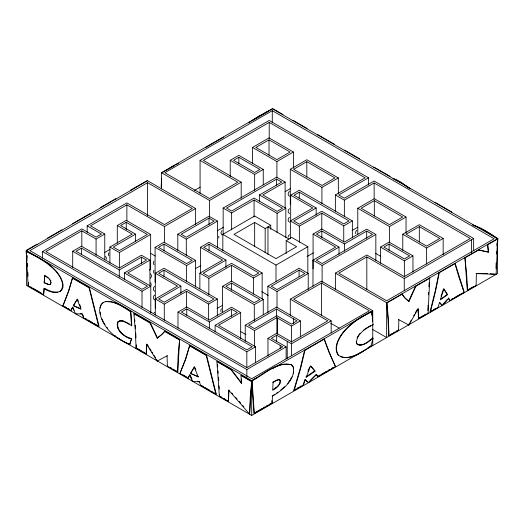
<?xml version="1.0" encoding="UTF-8"?>
<svg xmlns="http://www.w3.org/2000/svg" width="524" height="524" viewBox="0 0 524 524"><rect width="100%" height="100%" fill="white"/><g stroke="black" fill="none" stroke-linecap="round" stroke-linejoin="round"><path stroke-width="0.79" d="M467.605 290.381L466.622 273.993L464.939 257.533L467.27 290.191L467.605 290.381L476.126 285.462L476.388 273.58L476.054 273.384L487.648 273.639M241.761 383.162L231.326 369.525L217.244 361.39L216.903 361.586L219.373 396.236L228.412 401.45L228.693 390.151L249.594 414.111L251.723 381.302L241.315 375.289L240.981 375.485L241.426 383.358L241.649 378.99M229.027 389.954L228.412 401.45M472.609 224.934C481.798 227.77 489.835 233.331 497.8 238.558L386.653 302.728L388.002 318.815L388.716 335.543L389.057 335.733L398.581 330.231L398.849 319.745L398.509 319.548L408.93 325.077L418.27 308.44L418.538 318.71L428.115 313.182L429.759 278.231L429.425 278.034M133.915 313.666L135.343 330.978L136.102 348.159L146.203 353.988L146.484 344.045L157.174 361.121L167.411 355.658L167.077 355.855L167.359 366.204L177.512 372.066L177.846 371.87L179.588 339.65L164.883 331.161L161.602 334.607L157.174 338.131L149.988 322.948L133.915 313.666L134.249 313.476L150.323 322.758L157.508 337.934L157.174 338.131M146.799 344.622L146.203 353.988M427.859 310.621L428.036 305.092M495.966 268.57L496.156 262.963M177.512 372.066L178.101 355.75L179.588 339.65M44.186 282.868L44.802 275.264L44.186 282.868L49.236 284.63L50.835 283.857L49.236 284.63M249.594 414.111L250.295 396.111L251.723 381.302M280.104 380.201L278.984 379.776L277.117 380.208L273.056 382.402L272.735 390.308C275.952 388.153 280.012 385.729 280.478 381.492L280.104 380.201L278.65 379.579L274.825 380.981M43.623 294.763L43.957 288.364C50.808 294.029 66.404 295.005 62.454 281.853C56.887 266.172 40.361 258.358 26.534 251.291L26.2 251.481L28.165 285.842L43.623 294.763L44.298 288.167M271.884 400.624L272.094 403.133L272.48 396.183C282.416 389.967 295.523 380.3 293.355 367.003L291.842 364.966C277.858 360.964 263.559 374.791 252.057 380.837L254.317 413.397L272.094 403.133M428.39 294.822L428.534 292.425M428.881 286.825L429.13 282.829M496.483 254.147L496.693 250.904M497.001 246.044L497.204 242.802M272.277 108.743L497.8 238.944L496.104 274.373L476.388 273.58M161.654 178.959L161.13 186.799L161.464 186.989L161.674 183.858M497.027 245.016L497.191 242.664M497.034 249.522L497.8 238.558M100.156 308.151L100.3 306.815M293.348 371.457L293.499 373.245M60.031 291.567L59.697 291.763C66.207 285.98 60.253 275.958 55.518 270.921C47.389 262.282 36.759 256.59 26.2 251.481M356.51 341.851C357.375 333.244 366.079 328.201 373.088 324.828L371.719 311.407C360.898 316.522 350.497 323.17 342.879 332.55C338.203 338.615 333.382 347.7 338.078 355.017C348.984 362.353 362.091 352.285 371.058 345.997L373.023 338.183L372.688 337.987C368.536 341.216 362.411 347.15 356.896 344.013L356.169 341.655L357.23 344.202C362.746 347.34 368.87 341.412 373.023 338.183M117.841 321.926L118.175 321.736C115.28 329.904 124.647 337.07 131.753 338.701L131.413 338.897C124.312 337.266 114.946 330.094 117.841 321.926L120.553 320.623L123.782 321.127L118.83 321.147L119.171 320.95M106.405 259.223L106.313 257.638L105.416 256.446M151.312 285.148L150.709 282.718M288.115 237.09L288.573 235.59L289.517 234.667M439.282 272.729L435.66 290.781L430.42 311.852L430.086 311.656L435.326 290.591L438.948 272.532L439.282 272.729L455.192 263.546L464.297 292.294L449.821 300.652L448.505 298.077L449.821 300.652M218.796 238.151L218.796 236.16M273.076 389.653C276.115 387.662 279.724 385.232 280.144 381.302L279.77 380.011M304.961 350.294L300.54 368.739L294.154 390.393L293.82 390.203L300.206 368.549L304.627 350.098L304.961 350.294L324.349 339.1L329.282 352.364L335.445 366.558L317.799 376.743L316.273 374.306L309.92 380.712M123.448 321.317L131.806 325.673L130.908 311.59C123.33 306.036 101.034 292.353 99.599 310.339C101.053 326.531 115.254 338.969 129.703 344.464L131.413 338.897M129.703 344.464L131.753 338.701M50.5 284.054L50.92 282.495L49.623 279.213L44.468 275.46M372.322 339.31L372.688 337.987M430.42 311.852L438.097 307.424L439.525 302.322L442.328 305.616L448.839 298.274M82.34 314.243L83.382 317.721L98.728 326.576L99.062 326.387L89.414 287.591L72.548 277.851L68.369 291.423L62.815 305.846L70.95 310.542L72.803 307.051L75.443 313.765L82.681 314.046M68.703 291.233L71.421 281.788M71.873 280.216L72.548 277.851M188.09 378.171L189.603 374.87L192.583 381.393L199.48 381.872L200.522 385.35L215.868 394.212L216.202 394.015L206.554 355.22L189.688 345.486L185.509 359.051L179.955 373.474L188.09 378.171L189.943 374.68M189.688 345.486L185.843 358.861L179.955 373.474M441.044 296.158L441.673 294.075M294.154 390.393L303.507 384.996L305.25 379.736L308.669 382.651L316.607 374.503L317.799 376.743M306.219 377.149L310.608 365.863L315.088 371.077L310.608 374.352L306.219 377.149L305.885 376.953L314.754 370.881L315.088 371.077M441.948 293.316L443.311 289.523M63.443 304.889L68.415 291.986M429.759 278.231L415.892 286.235L408.93 301.542L404.548 297.625L402.275 294.58M307.948 371.195L309.691 367.049M100.575 306.18L101.407 304.267L103.248 302.505M70.95 310.542L72.469 307.241L73.838 310.221M408.596 301.352L415.558 286.038L415.892 286.235M73.308 305.741L77.126 299.355L81.023 309.265L73.308 305.741L77.054 299.748M190.448 373.37L194.266 366.983L198.164 376.894L198.498 376.697L190.448 373.37L198.164 376.894M190.782 373.173L194.601 366.793M108.848 252.81L108.389 254.31L108.848 255.817M153.977 270.22L153.519 271.727L153.977 273.227M290.604 379.068L291.331 377.706M357.846 336.329L357.086 337.685L357.42 337.882M408.982 324.192L409.761 322.804M410.541 321.415L411.32 320.033M413.652 315.874L414.432 314.485M415.211 313.097L417.156 309.632M153.99 261.109L153.296 262.956L153.99 264.797M221.462 308.708L220.853 309.953L220.951 311.544M288.528 382.094L289.811 380.339M358.619 335.131L359.418 334.096M442.983 304.215L447.489 299.112M162.433 333.873L164.883 331.161M280.864 390.02L284.506 386.738M150.545 278.231L151.632 276.043L150.545 273.856M221.96 230.652L220.873 232.839L221.96 235.021M153.99 312.959L154.691 312.383M157.508 337.934L161.942 334.417M447.594 294.671L443.92 288.96L440.317 299.826L447.594 294.671L447.26 294.481L440.579 299.243M154.691 286.458C152.884 287.447 152.884 290.309 154.691 291.305M289.517 191.463C287.709 192.452 287.709 195.321 289.517 196.31M154.691 295.097C152.884 296.086 152.884 298.955 154.691 299.944M289.517 208.742C287.709 209.738 287.709 212.6 289.517 213.589M289.517 217.388C287.709 218.377 287.709 221.246 289.517 222.235M356.87 230.35L355.658 231.778L355.658 233.769M367.186 348.453L369.544 346.685M276.744 393.105L277.917 392.221M248.684 122.767L258.443 116.341L271.943 109.215M252.313 120.638L268.727 111.147M162.08 172.691L175.029 165.008M364.193 329.596L367.534 327.336M272.801 395.581L274.773 394.343M273.207 381.904L274.511 381.498M361.462 352.095L365.955 349.292M165.695 170.627L167.077 169.796M168.459 168.964L174.669 165.558M26.436 253.57L26.2 250.426L36.922 244.23L37.256 244.426M26.534 250.616L147.565 180.741M161.464 188.915L161.464 172.717L272.611 108.547L283.019 114.553L282.685 114.749M205.755 147.427L223.506 137.183M87.174 232.296L87.174 225.818L126.88 202.893L164.425 224.573L192.275 208.493L147.565 182.679L29.888 250.616L251.723 378.695L369.4 310.752L321.494 283.098L293.643 299.178L331.175 320.845L331.175 332.995M473.644 250.636L473.644 238.486L404.259 278.545L366.82 256.93L338.746 273.135L386.653 300.789L494.112 238.754L272.277 110.675L164.818 172.717L209.534 198.531L237.844 182.182L200.07 160.377L200.07 193.585M200.07 160.377L269.212 120.461L368.496 177.78L368.496 185.07M42.555 258.057L42.555 251.579L81.829 228.903L96.069 237.123L101.414 234.038L87.174 225.818M335.367 211.165L335.367 194.967L365.143 177.78L269.212 122.393L203.423 160.377L241.197 182.182L241.197 198.38M104.767 259.956L104.767 234.038L96.069 239.062L81.829 230.835L45.909 251.579L246.856 367.593L282.777 346.855L267.967 338.308L267.967 356.124M195.629 224.691L195.629 208.493L164.425 226.506L126.88 204.832L90.521 225.818L104.767 234.038M292.674 120.513L293.008 120.323L307.097 128.452L306.756 128.649M72.705 267.456L72.705 251.258L81.482 246.195L119.289 268.019L141.454 255.221L149.936 260.12L149.936 286.038M117.278 243.339L117.278 225.523L126.232 220.355L150.657 234.457L150.657 269.284L149.268 270.083M230.219 176.516L230.219 160.318L238.833 155.346L263.251 169.448L263.251 184.834M252.516 163.645L252.516 147.447L269.022 137.917L293.447 152.019L293.447 168.217M124.417 272.919L146.582 260.12L141.454 257.16L119.289 269.952L81.482 248.127L76.052 251.258L142.011 289.34L147.441 286.209L124.417 272.919L124.417 279.397M135.578 234.156L113.25 247.046L119.374 250.583L147.303 234.457L126.232 222.287L120.631 225.523L135.578 234.156L135.578 241.44M238.833 157.285L233.573 160.318L254.644 172.488L259.904 169.448L238.833 157.285L238.833 163.763M269.022 139.856L255.863 147.447L276.914 159.63L290.093 152.019L269.022 139.856L269.022 155.242M28.165 285.842L28.342 282.488M45.726 276.122L47.199 276.692M194.509 190.395L200.168 187.133M47.998 277.648L48.332 277.451M49.623 279.213L49.957 279.023M50.592 280.831L50.926 280.635M109.902 263.245L109.902 247.046L132.225 234.156L117.278 225.523M47.134 284.237L49.57 284.44M50.92 282.495L51.254 282.298M104.505 252.568L110.099 249.339M317.446 134.819L317.786 134.629L334.646 144.362L334.312 144.559M109.902 247.046L119.374 252.516L150.657 234.457M161.464 172.717L209.534 200.463L241.197 182.182M230.219 160.318L254.644 174.42L263.251 169.448M252.516 147.447L276.914 161.562L293.447 152.019M51.549 291.822L57.804 292.281L57.47 292.477M54.719 292.497L55.053 292.307M62.245 288.318L62.579 288.121M61.288 290.375L61.622 290.185M155.084 282.174L155.084 247.348L164.038 242.18L195.544 260.369L195.544 287.093M177.806 250.433L177.806 234.235L209.011 216.216L217.493 221.115L217.493 247.839M223.152 234.778L223.152 208.054L276.633 177.178L285.122 182.07L285.122 207.989M290.296 204.111L290.296 169.291L306.828 159.748L338.327 177.931L338.327 193.323M164.038 244.119L158.438 247.348L186.59 263.605L192.19 260.369L164.038 244.119L164.038 250.596M209.011 218.154L181.16 234.235L186.289 237.195L214.146 221.115L209.011 218.154L209.011 224.632M259.465 194.948L281.768 182.07L276.633 179.11L226.506 208.054L231.634 211.015L254.075 198.059L277.091 211.355L282.488 208.238L259.465 194.948L259.465 201.426M306.828 161.68L293.643 169.291L321.906 185.476L334.98 177.931L306.828 161.68L306.828 177.066M72.214 278.048L89.073 287.781L89.414 287.591M62.815 305.846L63.149 305.649M149.936 260.12L127.771 272.919L150.788 286.209L150.788 312.933M177.806 234.235L186.289 239.134L217.493 221.115M223.152 208.054L231.634 212.947L254.075 199.998L277.091 213.288L285.835 208.238L285.835 237.392M285.122 182.07L262.819 194.948L285.835 208.238M344.412 150.388L344.746 150.192L359.451 158.68L359.117 158.877M217.27 230.822L223.604 227.167M285.122 191.646L290.669 188.444M75.443 313.765L75.777 313.568M155.327 308.092L155.327 273.273L164.019 268.249L217.322 299.027L217.322 316.031M200.45 273.22L200.45 247.308L209.069 242.324L262.151 272.971L262.151 298.89M222.831 250.583L222.831 234.385L254.664 216.006L270.751 225.294L270.751 229.342M290.669 221.135L290.669 195.216L299.276 190.245L352.357 220.892L352.357 237.896M180.885 286.091L158.634 298.942L164.274 302.197L186.524 289.346L208.631 302.112L213.975 299.027L164.019 270.188L158.674 273.273L180.885 286.091L180.885 293.381M225.936 260.087L203.214 273.201L208.853 276.456L231.575 263.343L253.524 276.017L258.797 272.971L209.069 244.263L203.797 247.308L225.936 260.087L225.936 267.378M316.155 207.995L293.722 220.951L299.355 224.207L321.795 211.251L343.744 223.925L349.004 220.892L299.276 192.184L294.016 195.216L316.155 207.995L316.155 215.285M83.382 317.721L83.716 317.524M270.751 225.294L265.164 228.516L254.664 222.451L233.999 234.385L275.997 258.633L296.663 246.699L286.163 240.64L286.163 253.596M72.705 251.258L142.011 291.279L150.788 286.209M155.084 247.348L186.59 265.537L195.544 260.369M290.296 169.291L321.919 187.409L338.327 177.931M195.301 268.753L200.849 265.55M373.678 167.28L374.012 167.09L390.085 176.372L389.751 176.562M131.472 325.863L130.574 311.787L130.908 311.59M155.287 315.14L155.287 298.942L177.538 286.091L155.327 273.273M199.867 288.593L199.867 273.201L222.582 260.087L200.45 247.308M290.368 238.767L290.368 220.951L312.802 207.995L290.669 195.216M120.219 320.819L120.553 320.623M368.496 177.78L338.72 194.967L344.36 198.223L374.136 181.035L473.644 238.486M117.245 323.164L117.586 322.967M121.725 320.891L122.066 320.701M117.049 324.847L117.383 324.657M117.677 327.932L118.011 327.736M118.463 329.537L118.797 329.347M155.287 298.942L164.274 304.13L186.524 291.285L208.631 304.044L217.322 299.027M199.867 273.201L208.853 278.395L231.575 265.275L253.524 277.949L262.151 272.971M290.368 220.951L299.355 226.139L321.795 213.189L343.744 225.864L352.357 220.892M335.367 194.967L344.36 200.161L374.136 182.968L470.29 238.486L404.259 276.607L366.82 254.992L335.399 273.135L335.399 289.333M119.564 331.201L119.898 331.004M120.913 332.819L121.247 332.622M122.459 334.312L122.799 334.116M286.163 240.64L291.75 237.418L307.83 246.699L307.83 273.43M149.988 322.948L150.323 322.758M126.14 336.912L126.474 336.716M128.845 338.209L129.186 338.019M177.996 328.253L177.996 312.055L186.78 306.985L209.351 320.02L231.523 307.221L240.66 312.501L240.66 338.412M222.576 312.232L222.576 286.314L231.529 281.146L263.245 299.459L263.245 314.845M313.077 268.891L313.077 234.064L321.821 229.014L344.399 242.049L366.702 229.171L375.846 234.451L375.846 260.369M357.787 234.169L357.787 208.257L374.313 198.707L406.034 217.021L406.034 233.219M215.141 325.299L237.307 312.501L231.523 309.153L209.351 321.952L186.78 308.918L181.35 312.055L246.837 349.862L252.267 346.731L215.141 325.299L215.141 331.777M231.529 283.084L225.929 286.314L254.291 302.695L259.897 299.459L231.529 283.084L231.529 290.368M339.008 247.099L316.332 260.192L322.122 263.533L372.492 234.451L366.702 231.11L344.399 243.988L321.821 230.953L316.431 234.064L339.008 247.099L339.008 254.389M374.313 200.646L361.134 208.257L389.502 224.632L402.681 217.021L374.313 200.646L374.313 216.032M222.831 234.385L275.997 265.079L307.83 246.699M136.102 348.159L136.299 344.838M217.113 308.446L222.621 305.269M307.071 256.511L313.378 252.869M352.154 230.481L357.827 227.206M267.875 312.959L267.875 286.235L299.08 268.216L308.217 273.495L308.217 289.693M312.979 286.104L312.979 260.192L335.655 247.099L313.077 234.064M299.08 270.155L271.222 286.235L277.013 289.576L304.87 273.495L299.08 270.155L299.08 276.633M240.66 312.501L218.495 325.299L255.614 346.731L255.614 362.922M222.576 286.314L254.291 304.627L263.245 299.459M267.875 286.235L277.013 291.508L308.217 273.495M312.979 260.192L322.122 265.465L375.846 234.451M357.787 208.257L389.502 226.564L406.034 217.021M157.174 361.121L157.508 360.931L156.65 359.562M434.586 202.447L434.927 202.257L451.786 211.991L451.452 212.187M167.359 366.204L167.693 366.007M245.245 341.379L245.245 325.181L276.521 307.123L300.37 320.891L300.37 337.089M290.289 315.376L290.289 299.178L321.494 281.159L372.754 310.752L372.754 321.284M380.509 263.284L380.509 247.086L389.122 242.114L412.964 255.882L412.964 272.08M402.779 250.426L402.779 234.235L419.311 224.685L443.153 238.453L443.153 254.651M276.521 309.062L248.592 325.181L254.54 328.62L276.868 315.73L291.416 324.127L297.016 320.891L276.521 309.062L276.521 316.345M389.122 244.053L383.863 247.086L404.351 258.922L409.611 255.882L389.122 244.053L389.122 250.531M419.311 226.623L406.126 234.235L426.621 246.064L439.8 238.453L419.311 226.623L419.311 242.009M189.354 345.676L206.214 355.41L206.554 355.22M245.245 325.181L254.54 330.552L276.868 317.662L291.416 326.059L300.37 320.891M190.978 377.85L191.319 377.66L191.954 379.075M192.583 381.393L192.917 381.197M267.967 338.308L276.665 333.284L291.475 341.838L327.827 320.845L290.289 299.178M177.996 312.055L246.837 351.794L255.614 346.731M380.509 247.086L404.351 260.854L412.964 255.882M402.779 234.235L426.621 247.996L443.153 238.453M331.175 320.845L291.475 343.77L276.665 335.222L271.321 338.308L286.13 346.855L286.13 359.006M199.48 381.872L199.814 381.682M200.522 385.35L200.856 385.153M216.903 361.586L230.992 369.715L231.326 369.525M42.555 251.579L246.856 369.531L286.13 346.855M219.373 396.236L219.615 394.48M256.675 377.771L251.723 380.627L251.723 415.453L363.551 350.89M272.251 368.778L372.754 310.752M335.399 273.135L386.987 302.918L402.157 294.167L404.882 297.815L408.93 301.542M465.273 257.723L478.563 250.053L488.407 252.162L487.648 244.42L488.407 252.162M487.982 244.616L497.8 238.944M293.021 366.813L291.508 364.776C277.517 360.774 263.225 374.601 251.723 380.64L253.983 413.2L262.183 408.465M263.552 407.679L264.921 406.886M266.284 406.1L267.653 405.307M269.022 404.521L271.072 403.336M293.82 390.203L295.824 389.044M297.16 388.271L298.497 387.505M299.833 386.732L301.169 385.959M317.465 376.553L320.288 374.922M321.697 374.103L326.642 371.254M328.05 370.442L329.465 369.623M331.581 368.398L332.989 367.586M390.76 334.364L392.122 333.578M393.485 332.792L394.847 332.006M396.203 331.22L397.565 330.434M418.886 318.127L422.992 315.756M424.361 314.963L425.73 314.171M430.086 311.656L432.176 310.45M433.571 309.645L435.667 308.433M451.55 299.263L452.933 298.47M454.308 297.671L455.69 296.879M457.066 296.08L464.297 292.294M467.27 290.191L473.82 286.405M364.966 350.071L497.466 273.574L497.466 242.802M357.237 354.283L360.761 352.462M368.202 326.884L370.802 325.601M372.053 311.597C361.233 316.712 350.831 323.367 343.22 332.747C338.537 338.805 333.716 347.89 338.412 355.207M175.717 164.647L178.507 163.56M351.977 356.399L356.536 354.65M351.283 356.556L347.792 357.348L343.98 357.492L340.534 356.733M105.488 301.713C114.874 300.914 123.081 306.926 130.574 311.787M490.084 273.803L495.769 274.176M80.257 313.64L81.868 313.915M197.397 381.269L199.009 381.544M488.067 251.965L478.222 249.856L478.563 250.053M473.048 225.372C481.916 228.281 489.724 233.665 497.466 238.754M126.454 342.899L130.037 344.268M49.014 290.525L51.162 291.351M80.709 308.806L73.642 305.544M44.52 282.672L47.468 284.047M124.463 321.441L127.849 323.02M44.959 288.514L48.293 290.25M125.177 342.224L120.762 339.762M455.192 263.546L454.858 263.349L458.906 277.196L463.707 291.357M475.792 285.272L476.126 285.462M375.407 253.256L380.339 256.098M439.623 302.623L440.822 303.809M442.328 305.616L440.488 303.619M437.763 307.228L438.097 307.424M401.823 293.971L402.157 294.167M427.781 312.985L428.115 313.182M288.953 239.029L267.954 226.905L267.954 254.441M418.538 318.71L417.956 309.036M408.596 324.887L408.93 325.077M195.629 208.493L147.231 180.551L130.666 190.114L131 190.304M398.247 330.041L398.581 330.231M372.754 324.631L373.088 324.828M372.505 329.38L386.653 337.554L386.653 302.728M363.525 330.048L363.866 330.244M359.818 333.578L360.152 333.775M369.734 340.502L370.075 340.692M358.226 335.648L358.56 335.845M366.623 342.572L366.957 342.762M370.723 345.801L371.058 345.997M116.001 198.963L115.666 198.773L100.516 207.517L100.85 207.714M330.657 323.21L339.107 328.089M362.392 344.523L362.732 344.713M360.617 344.943L360.951 345.133M359.058 344.982L359.392 345.178M357.794 344.668L358.134 344.864M261.817 291.717L268.196 295.405M324.349 339.1L324.009 338.904L328.948 352.174L335.445 366.558M90.449 213.72L90.108 213.523L72.738 223.558L73.072 223.748M150.964 253.564L155.215 256.013M316.273 374.306L316.607 374.503M240.195 331.312L245.835 334.567M62.061 230.108L61.727 229.912L47.212 238.289L47.553 238.486M303.507 384.996L303.173 384.799L304.916 379.54L306.835 381.046M308.669 382.651L306.494 380.856M292.065 376.35L292.399 376.54M290.237 379.749L290.571 379.946M287.676 383.267L288.01 383.457M278.65 379.579L278.984 379.776M280.144 381.302L280.478 381.492M276.783 380.011L277.117 380.208M279.659 383.411L279.993 383.607M272.722 382.206L273.056 382.402M278.205 385.585L278.539 385.782M275.788 387.819L276.122 388.009M26.2 250.426L252.057 380.837M164.549 331.358L179.254 339.847M240.981 375.485L251.389 381.492M272.139 395.993L272.48 396.183M253.983 413.2L254.317 413.397M30.608 286.864L32.01 287.676M33.418 288.488L41.147 292.949M65.186 306.828L66.541 307.608M67.897 308.394L69.253 309.173M85.111 318.33L86.506 319.136M87.901 319.941L92.787 322.764M94.182 323.563L98.368 325.98M137.111 348.349L141.821 351.073M143.17 351.853L144.519 352.626M170.398 367.573L171.754 368.352M173.11 369.138L174.466 369.918M175.815 370.697L177.846 371.87M183 374.85L186.393 376.802M201.55 385.559L203.646 386.764M205.041 387.57L209.928 390.393M211.323 391.199L212.718 392.004M214.113 392.81L216.202 394.015M220.407 396.439L221.796 397.244M223.879 398.45L225.268 399.249M226.663 400.054L228.051 400.853M122.131 340.633L26.534 285.442L26.534 255.476M123.553 341.452L251.723 415.453M117.703 337.79L119.538 338.969M128.511 323.459L129.828 324.343M410.443 188.797L401.142 182.319L396.55 179.784L393.092 178.533L400.808 182.516L409.532 188.542M114.867 335.537L116.001 336.434M310.778 366.178L314.754 370.881M231.719 392.974L232.8 394.179M235.499 397.192L237.117 399.006M239.239 401.41L240.771 403.198M242.802 405.583L243.824 406.775M106.778 327.166L107.728 328.286M230.992 369.715L241.426 383.358M443.579 288.77L447.26 294.481M103.785 322.738L105.069 324.631M147.244 344.537L148.528 346.587M149.386 347.956L151.095 350.687M151.947 352.049L152.805 353.418M154.089 355.462L155.366 357.512M101.643 318.422L103.425 322.018M190.219 375.276L191.044 377.064M194.915 367.534L195.865 369.774M77.46 299.158L78.41 301.398M79.674 304.379L80.879 307.732M82.884 314.747L83.506 316.83M215.868 394.212L206.214 355.41M98.728 326.576L89.073 287.781M293.152 367.573L293.401 369.106M100.15 312.186L100.359 314.23M386.987 302.918L388.343 319.011L389.057 335.733M134.249 313.476L134.38 315.048M134.766 319.771L134.897 321.343M135.225 325.273L135.48 328.424M217.499 364.566L217.696 366.951M218.023 370.926L218.22 373.311M218.541 377.28L218.763 380.431M371.785 312.186L372.027 315.297M372.328 319.188L372.512 321.52M26.894 255.339L27.012 256.917M26.554 255.149L26.973 260.657M26.796 255.326L27.006 258.561M27.32 263.408L27.53 266.637M219.097 385.893L219.287 389.018M27.838 272.218L28.034 276.168M135.782 333.126L135.991 337.81M471.476 239.737L471.476 252.692M426.621 247.996L426.621 264.194M404.351 260.854L404.351 277.052M404.259 278.545L404.259 290.696M389.502 226.564L389.502 242.763M374.136 182.968L374.136 199.166M372.754 324.52L372.754 345.578M366.82 256.93L366.82 289.32M366.702 231.11L366.702 238.4M344.399 243.988L344.399 251.271M344.36 200.161L344.36 216.36M343.744 225.864L343.744 242.062M322.122 265.465L322.122 282.475M321.919 187.409L321.919 203.607M321.795 213.189L321.795 229.388M321.821 230.953L321.821 237.431M321.494 283.098L321.494 315.487M299.355 226.139L299.355 242.337M299.276 192.184L299.276 198.662M293.407 318.808L293.407 323.662M291.475 343.77L291.475 355.92M291.416 326.059L291.416 342.257M287.224 341.314L287.224 358.324M280.202 345.368L280.202 348.611M277.602 318.081L277.602 334.279M277.091 213.288L277.091 232.722M277.013 291.508L277.013 307.706M276.914 161.562L276.914 177.76M276.868 317.662L276.868 333.86M276.633 179.11L276.633 185.588M276.665 335.222L276.665 341.7M275.997 265.079L275.997 281.277M272.277 110.675L272.277 122.826M269.212 122.393L269.212 138.591M265.164 228.516L265.164 252.81M254.664 222.451L254.664 246.752M254.644 174.42L254.644 190.618M254.54 330.552L254.54 346.75M254.291 304.627L254.291 320.826M254.075 199.998L254.075 217.002M253.524 277.949L253.524 294.147M246.837 351.794L246.837 367.186M246.856 369.531L246.856 376.815M231.634 212.947L231.634 229.957M231.575 265.275L231.575 281.473M231.523 309.153L231.523 316.444M209.534 200.463L209.534 217.473M209.351 321.952L209.351 328.43M209.069 244.263L209.069 250.741M208.853 278.395L208.853 294.593M208.631 304.044L208.631 320.243M186.78 308.918L186.78 315.396M186.59 265.537L186.59 281.735M186.524 291.285L186.524 307.483M186.289 239.134L186.289 255.326M164.425 226.506L164.425 242.704M164.274 304.13L164.274 320.328M164.019 270.188L164.019 276.665M147.565 182.679L147.565 215.881M142.011 291.279L142.011 307.47M141.454 257.16L141.454 263.637M126.88 204.832L126.88 221.03M126.232 222.287L126.232 229.578M119.374 252.516L119.374 267.902M119.289 269.952L119.289 277.242M96.069 239.062L96.069 255.26M81.829 230.835L81.829 246.228M81.482 248.127L81.482 254.605"/></g></svg>
